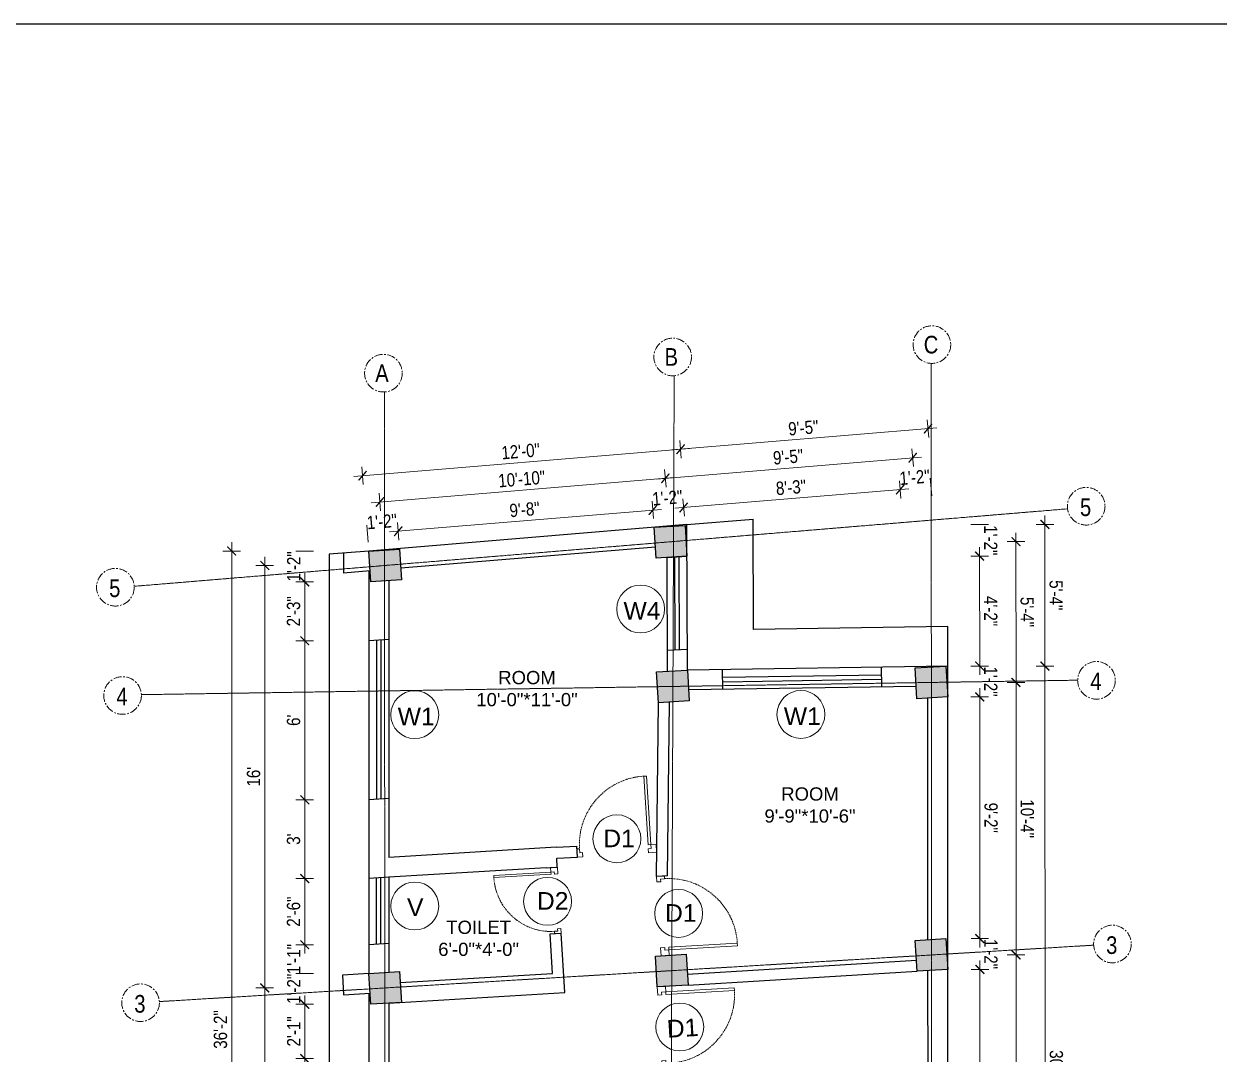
# Model space of a CAD drawing. Header units: inches. Extents: x -10117506 to -5032697, y -6529230 to -3254494.
# Drawn here: x -5049486 to -5048944, y -3256858 to -3256391 of the extents above; entities that cross this region are included whole.
import ezdxf

# ---------------------------------------------------------------- set-up
doc = ezdxf.new("R2010")
doc.units = ezdxf.units.IN
doc.header["$LTSCALE"] = 2
doc.header["$MEASUREMENT"] = 0
doc.header["$PDMODE"] = 34
doc.linetypes.add('CENTER', pattern=[2, 1.25, -0.25, 0.25, -0.25])
doc.linetypes.add('HIDDEN', pattern=[0.375, 0.25, -0.125])
doc.layers.get('0').update_dxf_attribs({"linetype": 'CONTINUOUS'})
doc.layers.get('DEFPOINTS').update_dxf_attribs({"color": 141, "linetype": 'CONTINUOUS'})
for name, color, linetype, lineweight in [('Annotate-Lite.w', 177, 'CONTINUOUS', 9), ('Annotations-Bold.w', 177, 'CONTINUOUS', 13), ('DIM 1-100', 4, 'CONTINUOUS', 13), ('Door-Window.w', 4, 'CONTINUOUS', 15), ('TEXT', 181, 'CONTINUOUS', 25)]:
    doc.layers.add(name, color=color, linetype=linetype, lineweight=lineweight)
doc.styles.add('ARAIL', font='ARIALN.TTF')
doc.styles.add('arial.', font='arial.ttf')
doc.styles.add('gaurav', font='arial.ttf')
doc.styles.get("Standard").update_dxf_attribs({"font": 'ARIALN.TTF'})
doc.dimstyles.new('1 by 96', dxfattribs={"dimtxt": 6, "dimasz": 4, "dimexe": 4, "dimexo": 4, "dimgap": 2, "dimtad": 1, "dimdec": 0, "dimzin": 0, "dimdsep": 46, "dimlunit": 4, "dimtxsty": 'Standard', "dimblk": 'ARCHTICK', "dimcen": 0, "dimdle": 4, "dimadec": 0, "dimazin": 0, "dimtfac": 1, "dimtdec": 0, "dimtix": 1, "dimtofl": 0, "dimtmove": 1, "dimatfit": 3, "dimldrblk": 'ARCHTICK', "dimfxl": 4, "dimfxlon": 1, "dimtolj": 1, "dimtzin": 0, "dimlwd": -1, "dimlwe": -1, "dimarcsym": 0})

# ---------------------------------------------------------------- blocks, each defined once
blk = doc.blocks.new('3-0')
at = {"ltscale": 3}
for p, q in [((11063.05, 10097.68), (11065.97, 10099.9)), ((11063.05, 10097.68), (11064.53, 10095.73)), ((11065.99, 10096.84), (11064.53, 10095.73)), ((11065.25, 10097.81), (11066.71, 10098.92)), ((11065.99, 10096.84), (11065.25, 10097.81)), ((11065.97, 10099.9), (11066.71, 10098.92)), ((11085.5, 10074.13), (11110.32, 10092.96)), ((11086.24, 10073.15), (11111.05, 10091.97)), ((11111.05, 10091.97), (11110.32, 10092.96)), ((11084.04, 10073.02), (11082.57, 10071.91)), ((11082.57, 10071.91), (11084.79, 10068.98)), ((11084.04, 10073.02), (11084.78, 10072.04)), ((11084.78, 10072.04), (11086.24, 10073.15)), ((11084.79, 10068.98), (11087.72, 10071.2)), ((11086.24, 10073.15), (11085.5, 10074.13)), ((11087.72, 10071.2), (11086.24, 10073.15))]:
    blk.add_line(p, q, dxfattribs=at)
at = {"layer": 'Door-Window.w', "color": 9, "linetype": 'HIDDEN', "lineweight": 18}
blk.add_arc((11085.5, 10074.13), 31.16, 37.1906, 127.1465, dxfattribs=at)
blk = doc.blocks.new('_ArchTick')
at = {"color": 0, "linetype": 'ByBlock', "const_width": 0.15}
blk.add_lwpolyline([(-0.5, -0.5), (0.5, 0.5)], dxfattribs=at)
blk = doc.blocks.new('*D1042')
at = {"layer": 'DEFPOINTS', "color": 0, "ltscale": 0.5, "transparency": 16777216}
for p in [(-5049195.4, -3256597.2), (-5049193, -3256625.98), (-5049322.41, -3256636.74)]:
    blk.add_point(p, dxfattribs=at)
at = {"layer": 'DIM 1-100', "color": 0, "ltscale": 0.5, "transparency": 16777216}
for p, q in [((-5049195.06, -3256601.19), (-5049195.73, -3256593.22)), ((-5049328.79, -3256608.29), (-5049191.41, -3256596.87)), ((-5049324.47, -3256611.95), (-5049325.14, -3256603.97))]:
    blk.add_line(p, q, dxfattribs=at)
at = {"layer": 'DIM 1-100', "color": 0, "ltscale": 0.5, "transparency": 16777216, "xscale": 4, "yscale": 4, "zscale": 4}
for p, rotation in [((-5049195.4, -3256597.2), 4.751526984655431), ((-5049324.81, -3256607.96), 184.7515269846554)]:
    blk.add_blockref('_ArchTick', p, dxfattribs=dict(at, rotation=rotation))
at = {"layer": 'DIM 1-100', "color": 0, "ltscale": 0.5, "transparency": 16777216, "insert": (-5049260.52, -3256597.54), "char_height": 6, "attachment_point": 5, "rotation": 4.7515}
blk.add_mtext('\\A1;10\'-10"', dxfattribs=at)
blk = doc.blocks.new('*D1043')
at = {"layer": 'DEFPOINTS', "color": 0, "ltscale": 0.5, "transparency": 16777216}
for p in [(-5049187.11, -3256610.45), (-5049200.41, -3256619.42), (-5049186.44, -3256618.58)]:
    blk.add_point(p, dxfattribs=at)
at = {"layer": 'DIM 1-100', "color": 0, "ltscale": 0.5, "transparency": 16777216}
for p, q in [((-5049200.74, -3256615.43), (-5049201.39, -3256607.63)), ((-5049186.78, -3256614.44), (-5049187.45, -3256606.47))]:
    blk.add_line(p, q, dxfattribs=at)
at = {"layer": 'DIM 1-100', "color": 0, "ltscale": 0.5, "transparency": 16777216, "insert": (-5049194.5, -3256606.04), "char_height": 6, "attachment_point": 5, "rotation": 4.7515}
blk.add_mtext('\\A1;1\'-2"', dxfattribs=at)
blk = doc.blocks.new('*D1044')
at = {"layer": 'DEFPOINTS', "color": 0, "ltscale": 0.5, "transparency": 16777216}
for p in [(-5049316.52, -3256621.21), (-5049200.41, -3256619.42), (-5049315.85, -3256629.33)]:
    blk.add_point(p, dxfattribs=at)
at = {"layer": 'DIM 1-100', "color": 0, "ltscale": 0.5, "transparency": 16777216}
for p, q in [((-5049197.08, -3256611.28), (-5049320.51, -3256621.54)), ((-5049200.74, -3256615.43), (-5049201.39, -3256607.63)), ((-5049316.19, -3256625.2), (-5049316.85, -3256617.22))]:
    blk.add_line(p, q, dxfattribs=at)
at = {"layer": 'DIM 1-100', "color": 0, "ltscale": 0.5, "transparency": 16777216, "xscale": 4, "yscale": 4, "zscale": 4}
for p, rotation in [((-5049201.06, -3256611.61), 4.751526986201986), ((-5049316.52, -3256621.21), 184.751526986202)]:
    blk.add_blockref('_ArchTick', p, dxfattribs=dict(at, rotation=rotation))
at = {"layer": 'DIM 1-100', "color": 0, "ltscale": 0.5, "transparency": 16777216, "insert": (-5049259.21, -3256611.37), "char_height": 6, "attachment_point": 5, "rotation": 4.7515}
blk.add_mtext('\\A1;9\'-8"', dxfattribs=at)
blk = doc.blocks.new('*D1045')
at = {"layer": 'DEFPOINTS', "color": 0, "ltscale": 0.5, "transparency": 16777216}
for p in [(-5049330.47, -3256622.37), (-5049329.82, -3256630.18), (-5049315.85, -3256629.33)]:
    blk.add_point(p, dxfattribs=at)
at = {"layer": 'DIM 1-100', "color": 0, "ltscale": 0.5, "transparency": 16777216}
for p, q in [((-5049330.15, -3256626.19), (-5049330.8, -3256618.38)), ((-5049316.19, -3256625.2), (-5049316.85, -3256617.22))]:
    blk.add_line(p, q, dxfattribs=at)
at = {"layer": 'DIM 1-100', "color": 0, "ltscale": 0.5, "transparency": 16777216, "insert": (-5049323.91, -3256616.8), "char_height": 6, "attachment_point": 5, "rotation": 4.7515}
blk.add_mtext('\\A1;1\'-2"', dxfattribs=at)
blk = doc.blocks.new('*D1054')
at = {"layer": 'DEFPOINTS', "color": 0, "ltscale": 0.5, "transparency": 16777216}
for p in [(-5049332.66, -3256596.01), (-5049185.65, -3256618.19), (-5049329.82, -3256630.18)]:
    blk.add_point(p, dxfattribs=at)
at = {"layer": 'DIM 1-100', "color": 0, "ltscale": 0.5, "transparency": 16777216}
for p, q in [((-5049184.5, -3256583.69), (-5049336.65, -3256596.34)), ((-5049188.16, -3256588.01), (-5049188.82, -3256580.04)), ((-5049332.33, -3256599.99), (-5049332.99, -3256592.02))]:
    blk.add_line(p, q, dxfattribs=at)
at = {"layer": 'DIM 1-100', "color": 0, "ltscale": 0.5, "transparency": 16777216, "xscale": 4, "yscale": 4, "zscale": 4}
for p, rotation in [((-5049188.49, -3256584.02), 4.75152698489647), ((-5049332.66, -3256596.01), 184.7515269848965)]:
    blk.add_blockref('_ArchTick', p, dxfattribs=dict(at, rotation=rotation))
at = {"layer": 'DIM 1-100', "color": 0, "ltscale": 0.5, "transparency": 16777216, "insert": (-5049261, -3256584.97), "char_height": 6, "attachment_point": 5, "rotation": 4.7515}
blk.add_mtext('\\A1;12\'-0"', dxfattribs=at)
blk = doc.blocks.new('*D1060')
at = {"layer": 'DEFPOINTS', "color": 0, "ltscale": 0.5, "transparency": 16777216}
for p in [(-5049067.4, -3256682.37), (-5049023.3, -3256682.35), (-5049067.24, -3257048.37)]:
    blk.add_point(p, dxfattribs=at)
at = {"layer": 'DIM 1-100', "color": 0, "ltscale": 0.5, "transparency": 16777216}
for p, q in [((-5049023.14, -3257052.35), (-5049023.3, -3256678.35)), ((-5049027.3, -3256682.35), (-5049019.3, -3256682.34)), ((-5049027.14, -3257048.35), (-5049019.14, -3257048.34))]:
    blk.add_line(p, q, dxfattribs=at)
at = {"layer": 'DIM 1-100', "color": 0, "ltscale": 0.5, "transparency": 16777216, "xscale": 4, "yscale": 4, "zscale": 4}
for p, rotation in [((-5049023.3, -3256682.35), 90.02489108051843), ((-5049023.14, -3257048.35), 270.0248910805184)]:
    blk.add_blockref('_ArchTick', p, dxfattribs=dict(at, rotation=rotation))
at = {"layer": 'DIM 1-100', "color": 0, "ltscale": 0.5, "transparency": 16777216, "insert": (-5049018.16, -3256865.34), "char_height": 6, "attachment_point": 5, "rotation": 270.0249}
blk.add_mtext('\\A1;30\'-6"', dxfattribs=at)
blk = doc.blocks.new('*D1064')
at = {"layer": 'DEFPOINTS', "color": 0, "ltscale": 0.5, "transparency": 16777216}
for p in [(-5049067.34, -3256819.96), (-5049052.82, -3256819.95), (-5049068.12, -3256941.22)]:
    blk.add_point(p, dxfattribs=at)
at = {"layer": 'DIM 1-100', "color": 0, "ltscale": 0.5, "transparency": 16777216}
for p, q in [((-5049052.77, -3256945.22), (-5049052.82, -3256815.95)), ((-5049056.82, -3256819.95), (-5049048.82, -3256819.95)), ((-5049056.77, -3256941.22), (-5049048.77, -3256941.22))]:
    blk.add_line(p, q, dxfattribs=at)
at = {"layer": 'DIM 1-100', "color": 0, "ltscale": 0.5, "transparency": 16777216, "xscale": 4, "yscale": 4, "zscale": 4}
for p, rotation in [((-5049052.82, -3256819.95), 90.02489108108311), ((-5049052.77, -3256941.22), 270.0248910810831)]:
    blk.add_blockref('_ArchTick', p, dxfattribs=dict(at, rotation=rotation))
at = {"layer": 'DIM 1-100', "color": 0, "ltscale": 0.5, "transparency": 16777216, "insert": (-5049047.73, -3256880.58), "char_height": 6, "attachment_point": 5, "rotation": 270.0249}
blk.add_mtext('\\A1;10\'-1"', dxfattribs=at)
blk = doc.blocks.new('*D1065')
at = {"layer": 'DEFPOINTS', "color": 0, "ltscale": 0.5, "transparency": 16777216}
for p in [(-5049068.18, -3256805.98), (-5049052.83, -3256805.97), (-5049067.34, -3256819.96)]:
    blk.add_point(p, dxfattribs=at)
at = {"layer": 'DIM 1-100', "color": 0, "ltscale": 0.5, "transparency": 16777216}
for p, q in [((-5049056.83, -3256805.98), (-5049048.83, -3256805.97)), ((-5049056.82, -3256819.95), (-5049048.82, -3256819.95))]:
    blk.add_line(p, q, dxfattribs=at)
at = {"layer": 'DIM 1-100', "color": 0, "ltscale": 0.5, "transparency": 16777216, "insert": (-5049047.81, -3256812.96), "char_height": 6, "attachment_point": 5, "rotation": 270.0249}
blk.add_mtext('\\A1;1\'-2"', dxfattribs=at)
blk = doc.blocks.new('*D1066')
at = {"layer": 'DEFPOINTS', "color": 0, "ltscale": 0.5, "transparency": 16777216}
for p in [(-5049067.39, -3256696.35), (-5049052.88, -3256696.35), (-5049068.18, -3256805.98)]:
    blk.add_point(p, dxfattribs=at)
at = {"layer": 'DIM 1-100', "color": 0, "ltscale": 0.5, "transparency": 16777216}
for p, q in [((-5049052.83, -3256809.97), (-5049052.88, -3256692.35)), ((-5049056.88, -3256696.35), (-5049048.88, -3256696.34)), ((-5049056.83, -3256805.98), (-5049048.83, -3256805.97))]:
    blk.add_line(p, q, dxfattribs=at)
at = {"layer": 'DIM 1-100', "color": 0, "ltscale": 0.5, "transparency": 16777216, "xscale": 4, "yscale": 4, "zscale": 4}
for p, rotation in [((-5049052.88, -3256696.35), 90.02489108108311), ((-5049052.83, -3256805.97), 270.0248910810831)]:
    blk.add_blockref('_ArchTick', p, dxfattribs=dict(at, rotation=rotation))
at = {"layer": 'DIM 1-100', "color": 0, "ltscale": 0.5, "transparency": 16777216, "insert": (-5049047.79, -3256751.16), "char_height": 6, "attachment_point": 5, "rotation": 270.0249}
blk.add_mtext('\\A1;9\'-2"', dxfattribs=at)
blk = doc.blocks.new('*D1067')
at = {"layer": 'DEFPOINTS', "color": 0, "ltscale": 0.5, "transparency": 16777216}
for p in [(-5049067.4, -3256682.37), (-5049052.88, -3256682.36), (-5049067.39, -3256696.35)]:
    blk.add_point(p, dxfattribs=at)
at = {"layer": 'DIM 1-100', "color": 0, "ltscale": 0.5, "transparency": 16777216}
for p, q in [((-5049056.88, -3256682.36), (-5049048.88, -3256682.36)), ((-5049056.88, -3256696.35), (-5049048.88, -3256696.34))]:
    blk.add_line(p, q, dxfattribs=at)
at = {"layer": 'DIM 1-100', "color": 0, "ltscale": 0.5, "transparency": 16777216, "insert": (-5049047.87, -3256689.35), "char_height": 6, "attachment_point": 5, "rotation": 270.0249}
blk.add_mtext('\\A1;1\'-2"', dxfattribs=at)
blk = doc.blocks.new('*D1068')
at = {"layer": 'DEFPOINTS', "color": 0, "ltscale": 0.5, "transparency": 16777216}
for p in [(-5049185.59, -3256632.55), (-5049052.9, -3256632.49), (-5049067.4, -3256682.37)]:
    blk.add_point(p, dxfattribs=at)
at = {"layer": 'DIM 1-100', "color": 0, "ltscale": 0.5, "transparency": 16777216}
for p, q in [((-5049056.9, -3256632.49), (-5049048.9, -3256632.49)), ((-5049052.88, -3256686.36), (-5049052.91, -3256628.49)), ((-5049056.88, -3256682.36), (-5049048.88, -3256682.36))]:
    blk.add_line(p, q, dxfattribs=at)
at = {"layer": 'DIM 1-100', "color": 0, "ltscale": 0.5, "transparency": 16777216, "xscale": 4, "yscale": 4, "zscale": 4}
for p, rotation in [((-5049052.9, -3256632.49), 90.02489108108311), ((-5049052.88, -3256682.36), 270.0248910810831)]:
    blk.add_blockref('_ArchTick', p, dxfattribs=dict(at, rotation=rotation))
at = {"layer": 'DIM 1-100', "color": 0, "ltscale": 0.5, "transparency": 16777216, "insert": (-5049047.88, -3256657.42), "char_height": 6, "attachment_point": 5, "rotation": 270.0249}
blk.add_mtext('\\A1;4\'-2"', dxfattribs=at)
blk = doc.blocks.new('*D1069')
at = {"layer": 'DEFPOINTS', "color": 0, "ltscale": 0.5, "transparency": 16777216}
for p in [(-5049185.65, -3256618.19), (-5049052.91, -3256618.13), (-5049185.59, -3256632.55)]:
    blk.add_point(p, dxfattribs=at)
at = {"layer": 'DIM 1-100', "color": 0, "ltscale": 0.5, "transparency": 16777216}
for p, q in [((-5049056.91, -3256618.14), (-5049048.91, -3256618.13)), ((-5049056.9, -3256632.49), (-5049048.9, -3256632.49))]:
    blk.add_line(p, q, dxfattribs=at)
at = {"layer": 'DIM 1-100', "color": 0, "ltscale": 0.5, "transparency": 16777216, "insert": (-5049047.9, -3256625.31), "char_height": 6, "attachment_point": 5, "rotation": 270.0249}
blk.add_mtext('\\A1;1\'-2"', dxfattribs=at)
blk = doc.blocks.new('*D1070')
at = {"layer": 'DEFPOINTS', "color": 0, "ltscale": 0.5, "transparency": 16777216}
for p in [(-5049185.65, -3256618.19), (-5049023.33, -3256618.12), (-5049067.4, -3256682.37)]:
    blk.add_point(p, dxfattribs=at)
at = {"layer": 'DIM 1-100', "color": 0, "ltscale": 0.5, "transparency": 16777216}
for p, q in [((-5049023.3, -3256686.35), (-5049023.33, -3256614.12)), ((-5049027.33, -3256618.12), (-5049019.33, -3256618.12)), ((-5049027.3, -3256682.35), (-5049019.3, -3256682.34))]:
    blk.add_line(p, q, dxfattribs=at)
at = {"layer": 'DIM 1-100', "color": 0, "ltscale": 0.5, "transparency": 16777216, "xscale": 4, "yscale": 4, "zscale": 4}
for p, rotation in [((-5049023.33, -3256618.12), 90.02489108108311), ((-5049023.3, -3256682.35), 270.0248910810831)]:
    blk.add_blockref('_ArchTick', p, dxfattribs=dict(at, rotation=rotation))
at = {"layer": 'DIM 1-100', "color": 0, "ltscale": 0.5, "transparency": 16777216, "insert": (-5049018.26, -3256650.23), "char_height": 6, "attachment_point": 5, "rotation": 270.0249}
blk.add_mtext('\\A1;5\'-4"', dxfattribs=at)
blk = doc.blocks.new('*D1072')
at = {"layer": 'DEFPOINTS', "color": 0, "ltscale": 0.5, "transparency": 16777216}
for p in [(-5049088.94, -3256602.29), (-5049186.44, -3256618.58), (-5049082.21, -3256683.22)]:
    blk.add_point(p, dxfattribs=at)
at = {"layer": 'DIM 1-100', "color": 0, "ltscale": 0.5, "transparency": 16777216}
for p, q in [((-5049088.61, -3256606.28), (-5049089.27, -3256598.31)), ((-5049191.1, -3256610.79), (-5049084.95, -3256601.96)), ((-5049186.78, -3256614.44), (-5049187.45, -3256606.47))]:
    blk.add_line(p, q, dxfattribs=at)
at = {"layer": 'DIM 1-100', "color": 0, "ltscale": 0.5, "transparency": 16777216, "xscale": 4, "yscale": 4, "zscale": 4}
for p, rotation in [((-5049088.94, -3256602.29), 4.751526986202008), ((-5049187.11, -3256610.45), 184.751526986202)]:
    blk.add_blockref('_ArchTick', p, dxfattribs=dict(at, rotation=rotation))
at = {"layer": 'DIM 1-100', "color": 0, "ltscale": 0.5, "transparency": 16777216, "insert": (-5049138.45, -3256601.33), "char_height": 6, "attachment_point": 5, "rotation": 4.7515}
blk.add_mtext('\\A1;8\'-3"', dxfattribs=at)
blk = doc.blocks.new('*D1073')
at = {"layer": 'DEFPOINTS', "color": 0, "ltscale": 0.5, "transparency": 16777216}
for p in [(-5049074.99, -3256601.13), (-5049082.21, -3256683.22), (-5049068.24, -3256682.38)]:
    blk.add_point(p, dxfattribs=at)
at = {"layer": 'DIM 1-100', "color": 0, "ltscale": 0.5, "transparency": 16777216}
for p, q in [((-5049088.61, -3256606.28), (-5049089.27, -3256598.31)), ((-5049074.66, -3256605.12), (-5049075.32, -3256597.15))]:
    blk.add_line(p, q, dxfattribs=at)
at = {"layer": 'DIM 1-100', "color": 0, "ltscale": 0.5, "transparency": 16777216, "insert": (-5049082.38, -3256596.72), "char_height": 6, "attachment_point": 5, "rotation": 4.7515}
blk.add_mtext('\\A1;1\'-2"', dxfattribs=at)
blk = doc.blocks.new('*D1074')
at = {"layer": 'DEFPOINTS', "color": 0, "ltscale": 0.5, "transparency": 16777216}
for p in [(-5049083.27, -3256587.88), (-5049193, -3256625.98), (-5049074.8, -3256689.79)]:
    blk.add_point(p, dxfattribs=at)
at = {"layer": 'DIM 1-100', "color": 0, "ltscale": 0.5, "transparency": 16777216}
for p, q in [((-5049082.94, -3256591.87), (-5049083.6, -3256583.9)), ((-5049199.38, -3256597.54), (-5049079.29, -3256587.55)), ((-5049195.06, -3256601.19), (-5049195.73, -3256593.22))]:
    blk.add_line(p, q, dxfattribs=at)
at = {"layer": 'DIM 1-100', "color": 0, "ltscale": 0.5, "transparency": 16777216, "xscale": 4, "yscale": 4, "zscale": 4}
for p, rotation in [((-5049083.27, -3256587.88), 4.751526986202008), ((-5049195.4, -3256597.2), 184.751526986202)]:
    blk.add_blockref('_ArchTick', p, dxfattribs=dict(at, rotation=rotation))
at = {"layer": 'DIM 1-100', "color": 0, "ltscale": 0.5, "transparency": 16777216, "insert": (-5049139.75, -3256587.5), "char_height": 6, "attachment_point": 5, "rotation": 4.7515}
blk.add_mtext('\\A1;9\'-5"', dxfattribs=at)
blk = doc.blocks.new('*D1075')
at = {"layer": 'DEFPOINTS', "color": 0, "ltscale": 0.5, "transparency": 16777216}
for p in [(-5049076.35, -3256574.7), (-5049185.65, -3256618.19), (-5049067.4, -3256682.37)]:
    blk.add_point(p, dxfattribs=at)
at = {"layer": 'DIM 1-100', "color": 0, "ltscale": 0.5, "transparency": 16777216}
for p, q in [((-5049076.01, -3256578.69), (-5049076.68, -3256570.71)), ((-5049192.48, -3256584.35), (-5049072.36, -3256574.37)), ((-5049188.16, -3256588.01), (-5049188.82, -3256580.04))]:
    blk.add_line(p, q, dxfattribs=at)
at = {"layer": 'DIM 1-100', "color": 0, "ltscale": 0.5, "transparency": 16777216, "xscale": 4, "yscale": 4, "zscale": 4}
for p, rotation in [((-5049076.35, -3256574.7), 4.751526986202021), ((-5049188.49, -3256584.02), 184.751526986202)]:
    blk.add_blockref('_ArchTick', p, dxfattribs=dict(at, rotation=rotation))
at = {"layer": 'DIM 1-100', "color": 0, "ltscale": 0.5, "transparency": 16777216, "insert": (-5049132.84, -3256574.32), "char_height": 6, "attachment_point": 5, "rotation": 4.7515}
blk.add_mtext('\\A1;9\'-5"', dxfattribs=at)
blk = doc.blocks.new('*D1076')
at = {"layer": 'DEFPOINTS', "color": 0, "ltscale": 0.5, "transparency": 16777216}
for p in [(-5049074.75, -3256813.39), (-5049036.37, -3256813.37), (-5049074.69, -3256948.63)]:
    blk.add_point(p, dxfattribs=at)
at = {"layer": 'DIM 1-100', "color": 0, "ltscale": 0.5, "transparency": 16777216}
for p, q in [((-5049036.31, -3256952.62), (-5049036.38, -3256809.37)), ((-5049040.37, -3256813.38), (-5049032.37, -3256813.37)), ((-5049040.31, -3256948.62), (-5049032.31, -3256948.61))]:
    blk.add_line(p, q, dxfattribs=at)
at = {"layer": 'DIM 1-100', "color": 0, "ltscale": 0.5, "transparency": 16777216, "xscale": 4, "yscale": 4, "zscale": 4}
for p, rotation in [((-5049036.37, -3256813.37), 90.02489108108311), ((-5049036.31, -3256948.62), 270.0248910810831)]:
    blk.add_blockref('_ArchTick', p, dxfattribs=dict(at, rotation=rotation))
at = {"layer": 'DIM 1-100', "color": 0, "ltscale": 0.5, "transparency": 16777216, "insert": (-5049031.28, -3256880.99), "char_height": 6, "attachment_point": 5, "rotation": 270.0249}
blk.add_mtext('\\A1;11\'-3"', dxfattribs=at)
blk = doc.blocks.new('*D1077')
at = {"layer": 'DEFPOINTS', "color": 0, "ltscale": 0.5, "transparency": 16777216}
for p in [(-5049074.8, -3256689.79), (-5049036.43, -3256689.77), (-5049074.75, -3256813.39)]:
    blk.add_point(p, dxfattribs=at)
at = {"layer": 'DIM 1-100', "color": 0, "ltscale": 0.5, "transparency": 16777216}
for p, q in [((-5049036.37, -3256817.37), (-5049036.43, -3256685.77)), ((-5049040.43, -3256689.77), (-5049032.43, -3256689.77)), ((-5049040.37, -3256813.38), (-5049032.37, -3256813.37))]:
    blk.add_line(p, q, dxfattribs=at)
at = {"layer": 'DIM 1-100', "color": 0, "ltscale": 0.5, "transparency": 16777216, "xscale": 4, "yscale": 4, "zscale": 4}
for p, rotation in [((-5049036.43, -3256689.77), 90.02489108108311), ((-5049036.37, -3256813.37), 270.0248910810831)]:
    blk.add_blockref('_ArchTick', p, dxfattribs=dict(at, rotation=rotation))
at = {"layer": 'DIM 1-100', "color": 0, "ltscale": 0.5, "transparency": 16777216, "insert": (-5049031.34, -3256751.57), "char_height": 6, "attachment_point": 5, "rotation": 270.0249}
blk.add_mtext('\\A1;10\'-4"', dxfattribs=at)
blk = doc.blocks.new('*D1078')
at = {"layer": 'DEFPOINTS', "color": 0, "ltscale": 0.5, "transparency": 16777216}
for p in [(-5049193, -3256625.98), (-5049036.45, -3256625.92), (-5049074.8, -3256689.79)]:
    blk.add_point(p, dxfattribs=at)
at = {"layer": 'DIM 1-100', "color": 0, "ltscale": 0.5, "transparency": 16777216}
for p, q in [((-5049036.43, -3256693.77), (-5049036.46, -3256621.92)), ((-5049040.45, -3256625.92), (-5049032.45, -3256625.91)), ((-5049040.43, -3256689.77), (-5049032.43, -3256689.77))]:
    blk.add_line(p, q, dxfattribs=at)
at = {"layer": 'DIM 1-100', "color": 0, "ltscale": 0.5, "transparency": 16777216, "xscale": 4, "yscale": 4, "zscale": 4}
for p, rotation in [((-5049036.45, -3256625.92), 90.02489108108311), ((-5049036.43, -3256689.77), 270.0248910810831)]:
    blk.add_blockref('_ArchTick', p, dxfattribs=dict(at, rotation=rotation))
at = {"layer": 'DIM 1-100', "color": 0, "ltscale": 0.5, "transparency": 16777216, "insert": (-5049031.39, -3256657.84), "char_height": 6, "attachment_point": 5, "rotation": 270.0249}
blk.add_mtext('\\A1;5\'-4"', dxfattribs=at)
blk = doc.blocks.new('*D1081')
at = {"layer": 'DEFPOINTS', "color": 0, "ltscale": 0.5, "transparency": 16777216}
for p in [(-5049329.82, -3256670.88), (-5049358.88, -3256743.01), (-5049329.82, -3256743.01)]:
    blk.add_point(p, dxfattribs=at)
at = {"layer": 'DIM 1-100', "color": 0, "ltscale": 0.5, "transparency": 16777216}
for p, q in [((-5049354.88, -3256670.88), (-5049362.88, -3256670.88)), ((-5049358.88, -3256666.88), (-5049358.88, -3256747.01)), ((-5049354.88, -3256743.01), (-5049362.88, -3256743.01))]:
    blk.add_line(p, q, dxfattribs=at)
at = {"layer": 'DIM 1-100', "color": 0, "ltscale": 0.5, "transparency": 16777216, "xscale": 4, "yscale": 4, "zscale": 4}
for p, rotation in [((-5049358.88, -3256670.88), 90), ((-5049358.88, -3256743.01), 270)]:
    blk.add_blockref('_ArchTick', p, dxfattribs=dict(at, rotation=rotation))
at = {"layer": 'DIM 1-100', "color": 0, "ltscale": 0.5, "transparency": 16777216, "insert": (-5049363.94, -3256706.95), "char_height": 6, "attachment_point": 5, "rotation": 90}
blk.add_mtext("\\A1;6'", dxfattribs=at)
blk = doc.blocks.new('*D1082')
at = {"layer": 'DEFPOINTS', "color": 0, "ltscale": 0.5, "transparency": 16777216}
for p in [(-5049329.82, -3256743.01), (-5049358.88, -3256778.71), (-5049329.82, -3256778.71)]:
    blk.add_point(p, dxfattribs=at)
at = {"layer": 'DIM 1-100', "color": 0, "ltscale": 0.5, "transparency": 16777216}
for p, q in [((-5049358.88, -3256739.01), (-5049358.88, -3256782.71)), ((-5049354.88, -3256743.01), (-5049362.88, -3256743.01)), ((-5049354.88, -3256778.71), (-5049362.88, -3256778.71))]:
    blk.add_line(p, q, dxfattribs=at)
at = {"layer": 'DIM 1-100', "color": 0, "ltscale": 0.5, "transparency": 16777216, "xscale": 4, "yscale": 4, "zscale": 4}
for p, rotation in [((-5049358.88, -3256743.01), 90), ((-5049358.88, -3256778.71), 270)]:
    blk.add_blockref('_ArchTick', p, dxfattribs=dict(at, rotation=rotation))
at = {"layer": 'DIM 1-100', "color": 0, "ltscale": 0.5, "transparency": 16777216, "insert": (-5049363.94, -3256760.86), "char_height": 6, "attachment_point": 5, "rotation": 90}
blk.add_mtext("\\A1;3'", dxfattribs=at)
blk = doc.blocks.new('*D1083')
at = {"layer": 'DEFPOINTS', "color": 0, "ltscale": 0.5, "transparency": 16777216}
for p in [(-5049329.82, -3256778.71), (-5049358.88, -3256808.76), (-5049329.82, -3256808.76)]:
    blk.add_point(p, dxfattribs=at)
at = {"layer": 'DIM 1-100', "color": 0, "ltscale": 0.5, "transparency": 16777216}
for p, q in [((-5049354.88, -3256778.71), (-5049362.88, -3256778.71)), ((-5049358.88, -3256774.71), (-5049358.88, -3256812.76)), ((-5049354.88, -3256808.76), (-5049362.88, -3256808.76))]:
    blk.add_line(p, q, dxfattribs=at)
at = {"layer": 'DIM 1-100', "color": 0, "ltscale": 0.5, "transparency": 16777216, "xscale": 4, "yscale": 4, "zscale": 4}
for p, rotation in [((-5049358.88, -3256778.71), 90), ((-5049358.88, -3256808.76), 270)]:
    blk.add_blockref('_ArchTick', p, dxfattribs=dict(at, rotation=rotation))
at = {"layer": 'DIM 1-100', "color": 0, "ltscale": 0.5, "transparency": 16777216, "insert": (-5049363.94, -3256793.74), "char_height": 6, "attachment_point": 5, "rotation": 90}
blk.add_mtext('\\A1;2\'-6"', dxfattribs=at)
blk = doc.blocks.new('*D1084')
at = {"layer": 'DEFPOINTS', "color": 0, "ltscale": 0.5, "transparency": 16777216}
for p in [(-5049329.82, -3256808.76), (-5049358.88, -3256821.79), (-5049329.82, -3256821.79)]:
    blk.add_point(p, dxfattribs=at)
at = {"layer": 'DIM 1-100', "color": 0, "ltscale": 0.5, "transparency": 16777216}
for p, q in [((-5049354.88, -3256808.76), (-5049362.88, -3256808.76)), ((-5049354.88, -3256821.79), (-5049362.88, -3256821.79))]:
    blk.add_line(p, q, dxfattribs=at)
at = {"layer": 'DIM 1-100', "color": 0, "ltscale": 0.5, "transparency": 16777216, "insert": (-5049363.89, -3256815.28), "char_height": 6, "attachment_point": 5, "rotation": 90}
blk.add_mtext('\\A1;1\'-1"', dxfattribs=at)
blk = doc.blocks.new('*D1085')
at = {"layer": 'DEFPOINTS', "color": 0, "ltscale": 0.5, "transparency": 16777216}
for p in [(-5049329.82, -3256821.79), (-5049358.88, -3256835.76), (-5049328.98, -3256835.76)]:
    blk.add_point(p, dxfattribs=at)
at = {"layer": 'DIM 1-100', "color": 0, "ltscale": 0.5, "transparency": 16777216}
for p, q in [((-5049354.88, -3256821.79), (-5049362.88, -3256821.79)), ((-5049354.88, -3256835.76), (-5049362.88, -3256835.76))]:
    blk.add_line(p, q, dxfattribs=at)
at = {"layer": 'DIM 1-100', "color": 0, "ltscale": 0.5, "transparency": 16777216, "insert": (-5049363.89, -3256828.77), "char_height": 6, "attachment_point": 5, "rotation": 90}
blk.add_mtext('\\A1;1\'-2"', dxfattribs=at)
blk = doc.blocks.new('*D1086')
at = {"layer": 'DEFPOINTS', "color": 0, "ltscale": 0.5, "transparency": 16777216}
for p in [(-5049328.98, -3256835.76), (-5049358.88, -3256860.36), (-5049329.82, -3256860.36)]:
    blk.add_point(p, dxfattribs=at)
at = {"layer": 'DIM 1-100', "color": 0, "ltscale": 0.5, "transparency": 16777216}
for p, q in [((-5049358.88, -3256831.76), (-5049358.88, -3256864.36)), ((-5049354.88, -3256835.76), (-5049362.88, -3256835.76)), ((-5049354.88, -3256860.36), (-5049362.88, -3256860.36))]:
    blk.add_line(p, q, dxfattribs=at)
at = {"layer": 'DIM 1-100', "color": 0, "ltscale": 0.5, "transparency": 16777216, "xscale": 4, "yscale": 4, "zscale": 4}
for p, rotation in [((-5049358.88, -3256835.76), 90), ((-5049358.88, -3256860.36), 270)]:
    blk.add_blockref('_ArchTick', p, dxfattribs=dict(at, rotation=rotation))
at = {"layer": 'DIM 1-100', "color": 0, "ltscale": 0.5, "transparency": 16777216, "insert": (-5049363.89, -3256848.06), "char_height": 6, "attachment_point": 5, "rotation": 90}
blk.add_mtext('\\A1;2\'-1"', dxfattribs=at)
blk = doc.blocks.new('*D1087')
at = {"layer": 'DEFPOINTS', "color": 0, "ltscale": 0.5, "transparency": 16777216}
for p in [(-5049329.82, -3256860.36), (-5049358.88, -3256932.49), (-5049329.82, -3256932.49)]:
    blk.add_point(p, dxfattribs=at)
at = {"layer": 'DIM 1-100', "color": 0, "ltscale": 0.5, "transparency": 16777216}
for p, q in [((-5049354.88, -3256860.36), (-5049362.88, -3256860.36)), ((-5049358.88, -3256856.36), (-5049358.88, -3256936.49)), ((-5049354.88, -3256932.49), (-5049362.88, -3256932.49))]:
    blk.add_line(p, q, dxfattribs=at)
at = {"layer": 'DIM 1-100', "color": 0, "ltscale": 0.5, "transparency": 16777216, "xscale": 4, "yscale": 4, "zscale": 4}
for p, rotation in [((-5049358.88, -3256860.36), 90), ((-5049358.88, -3256932.49), 270)]:
    blk.add_blockref('_ArchTick', p, dxfattribs=dict(at, rotation=rotation))
at = {"layer": 'DIM 1-100', "color": 0, "ltscale": 0.5, "transparency": 16777216, "insert": (-5049363.94, -3256896.42), "char_height": 6, "attachment_point": 5, "rotation": 90}
blk.add_mtext("\\A1;6'", dxfattribs=at)
blk = doc.blocks.new('*D1092')
at = {"layer": 'DEFPOINTS', "color": 0, "ltscale": 0.5, "transparency": 16777216}
for p in [(-5049358.88, -3256644.15), (-5049328.98, -3256644.15), (-5049329.82, -3256670.88)]:
    blk.add_point(p, dxfattribs=at)
at = {"layer": 'DIM 1-100', "color": 0, "ltscale": 0.5, "transparency": 16777216}
for p, q in [((-5049358.88, -3256674.88), (-5049358.88, -3256640.15)), ((-5049354.88, -3256644.15), (-5049362.88, -3256644.15)), ((-5049354.88, -3256670.88), (-5049362.88, -3256670.88))]:
    blk.add_line(p, q, dxfattribs=at)
at = {"layer": 'DIM 1-100', "color": 0, "ltscale": 0.5, "transparency": 16777216, "xscale": 4, "yscale": 4, "zscale": 4}
for p, rotation in [((-5049358.88, -3256644.15), 90), ((-5049358.88, -3256670.88), 270)]:
    blk.add_blockref('_ArchTick', p, dxfattribs=dict(at, rotation=rotation))
at = {"layer": 'DIM 1-100', "color": 0, "ltscale": 0.5, "transparency": 16777216, "insert": (-5049363.94, -3256657.52), "char_height": 6, "attachment_point": 5, "rotation": 90}
blk.add_mtext('\\A1;2\'-3"', dxfattribs=at)
blk = doc.blocks.new('*D1093')
at = {"layer": 'DEFPOINTS', "color": 0, "ltscale": 0.5, "transparency": 16777216}
for p in [(-5049358.88, -3256630.18), (-5049329.82, -3256630.18), (-5049328.98, -3256644.15)]:
    blk.add_point(p, dxfattribs=at)
at = {"layer": 'DIM 1-100', "color": 0, "ltscale": 0.5, "transparency": 16777216}
for p, q in [((-5049354.88, -3256630.18), (-5049362.88, -3256630.18)), ((-5049354.88, -3256644.15), (-5049362.88, -3256644.15))]:
    blk.add_line(p, q, dxfattribs=at)
at = {"layer": 'DIM 1-100', "color": 0, "ltscale": 0.5, "transparency": 16777216, "insert": (-5049363.89, -3256637.16), "char_height": 6, "attachment_point": 5, "rotation": 90}
blk.add_mtext('\\A1;1\'-2"', dxfattribs=at)
blk = doc.blocks.new('*D1094')
at = {"layer": 'DEFPOINTS', "color": 0, "ltscale": 0.5, "transparency": 16777216}
for p in [(-5049322.41, -3256636.74), (-5049376.99, -3256828.35), (-5049322.41, -3256828.35)]:
    blk.add_point(p, dxfattribs=at)
at = {"layer": 'DIM 1-100', "color": 0, "ltscale": 0.5, "transparency": 16777216}
for p, q in [((-5049376.99, -3256632.74), (-5049376.99, -3256832.35)), ((-5049372.99, -3256636.74), (-5049380.99, -3256636.74)), ((-5049372.99, -3256828.35), (-5049380.99, -3256828.35))]:
    blk.add_line(p, q, dxfattribs=at)
at = {"layer": 'DIM 1-100', "color": 0, "ltscale": 0.5, "transparency": 16777216, "xscale": 4, "yscale": 4, "zscale": 4}
for p, rotation in [((-5049376.99, -3256636.74), 90), ((-5049376.99, -3256828.35), 270)]:
    blk.add_blockref('_ArchTick', p, dxfattribs=dict(at, rotation=rotation))
at = {"layer": 'DIM 1-100', "color": 0, "ltscale": 0.5, "transparency": 16777216, "insert": (-5049382.06, -3256732.55), "char_height": 6, "attachment_point": 5, "rotation": 90}
blk.add_mtext("\\A1;16'", dxfattribs=at)
blk = doc.blocks.new('*D1095')
at = {"layer": 'DEFPOINTS', "color": 0, "ltscale": 0.5, "transparency": 16777216}
for p in [(-5049322.41, -3256828.35), (-5049376.99, -3256963.6), (-5049322.48, -3256963.6)]:
    blk.add_point(p, dxfattribs=at)
at = {"layer": 'DIM 1-100', "color": 0, "ltscale": 0.5, "transparency": 16777216}
for p, q in [((-5049376.99, -3256824.35), (-5049376.99, -3256967.6)), ((-5049372.99, -3256828.35), (-5049380.99, -3256828.35)), ((-5049372.99, -3256963.6), (-5049380.99, -3256963.6))]:
    blk.add_line(p, q, dxfattribs=at)
at = {"layer": 'DIM 1-100', "color": 0, "ltscale": 0.5, "transparency": 16777216, "xscale": 4, "yscale": 4, "zscale": 4}
for p, rotation in [((-5049376.99, -3256828.35), 90), ((-5049376.99, -3256963.6), 270)]:
    blk.add_blockref('_ArchTick', p, dxfattribs=dict(at, rotation=rotation))
at = {"layer": 'DIM 1-100', "color": 0, "ltscale": 0.5, "transparency": 16777216, "insert": (-5049382.06, -3256895.98), "char_height": 6, "attachment_point": 5, "rotation": 90}
blk.add_mtext('\\A1;11\'-3"', dxfattribs=at)
blk = doc.blocks.new('*D1097')
at = {"layer": 'DEFPOINTS', "color": 0, "ltscale": 0.5, "transparency": 16777216}
for p in [(-5049329.82, -3256630.18), (-5049392, -3257064.23), (-5049329.82, -3257064.23)]:
    blk.add_point(p, dxfattribs=at)
at = {"layer": 'DIM 1-100', "color": 0, "ltscale": 0.5, "transparency": 16777216}
for p, q in [((-5049392, -3256626.18), (-5049392, -3257068.23)), ((-5049388, -3256630.18), (-5049396, -3256630.18)), ((-5049388, -3257064.23), (-5049396, -3257064.23))]:
    blk.add_line(p, q, dxfattribs=at)
at = {"layer": 'DIM 1-100', "color": 0, "ltscale": 0.5, "transparency": 16777216, "xscale": 4, "yscale": 4, "zscale": 4}
for p, rotation in [((-5049392, -3256630.18), 90), ((-5049392, -3257064.23), 270)]:
    blk.add_blockref('_ArchTick', p, dxfattribs=dict(at, rotation=rotation))
at = {"layer": 'DIM 1-100', "color": 0, "ltscale": 0.5, "transparency": 16777216, "insert": (-5049397.06, -3256847.2), "char_height": 6, "attachment_point": 5, "rotation": 90}
blk.add_mtext('\\A1;36\'-2"', dxfattribs=at)

msp = doc.modelspace()

# ---------------------------------------------------------------- hatches: boundary and pattern name
at = {"ltscale": 0.5}
for points in [[(-5049186.44, -3256618.58), (-5049200.41, -3256619.42), (-5049199.57, -3256633.39), (-5049185.59, -3256632.55)], [(-5049315.85, -3256629.33), (-5049329.82, -3256630.18), (-5049328.98, -3256644.15), (-5049315, -3256643.31)], [(-5049185.4, -3256684.19), (-5049199.37, -3256685.04), (-5049198.53, -3256699.01), (-5049184.55, -3256698.17)], [(-5049068.24, -3256682.38), (-5049082.21, -3256683.22), (-5049081.37, -3256697.2), (-5049067.39, -3256696.35)], [(-5049068.18, -3256805.98), (-5049082.15, -3256806.83), (-5049081.31, -3256820.8), (-5049067.34, -3256819.96)], [(-5049185.93, -3256813.09), (-5049199.9, -3256813.94), (-5049199.06, -3256827.91), (-5049185.08, -3256827.07)], [(-5049315.85, -3256820.94), (-5049329.82, -3256821.79), (-5049328.98, -3256835.76), (-5049315, -3256834.92)]]:
    msp.add_hatch(color=1, dxfattribs=at).paths.add_polyline_path(points)

# ---------------------------------------------------------------- linework, layer by layer
for p, q in [((-5049185.65, -3256618.19), (-5049155.66, -3256615.7)), ((-5049155.47, -3256665.73), (-5049155.66, -3256615.7)), ((-5049185.65, -3256618.19), (-5049329.82, -3256630.18)), ((-5049185.4, -3256684.19), (-5049185.65, -3256618.19)), ((-5049329.82, -3256630.18), (-5049347.82, -3256631.67)), ((-5049347.82, -3256631.67), (-5049347.82, -3257083.35)), ((-5049341.24, -3256631.12), (-5049341.24, -3256640.16)), ((-5049199.87, -3256628.41), (-5049315.32, -3256638)), ((-5049194.59, -3256633.09), (-5049185.59, -3256632.55)), ((-5049194.4, -3256684.74), (-5049194.59, -3256633.09)), ((-5049190.93, -3256674.95), (-5049191.09, -3256632.88)), ((-5049188.93, -3256674.83), (-5049189.09, -3256632.76)), ((-5049329.28, -3256639.16), (-5049341.24, -3256640.16)), ((-5049329.82, -3256639.21), (-5049329.82, -3256821.79)), ((-5049320.82, -3256643.66), (-5049320.82, -3256769.15)), ((-5049067.4, -3256664.36), (-5049155.47, -3256665.73)), ((-5049067.4, -3256682.37), (-5049067.4, -3256664.36)), ((-5049320.82, -3256670.34), (-5049329.82, -3256670.88)), ((-5049326.32, -3256670.67), (-5049326.32, -3256742.8)), ((-5049324.32, -3256670.55), (-5049324.32, -3256742.68)), ((-5049194.43, -3256675.16), (-5049185.43, -3256674.62)), ((-5049067.4, -3256682.37), (-5049185.4, -3256684.19)), ((-5049169.28, -3256692.94), (-5049169.42, -3256683.94)), ((-5049169.36, -3256687.44), (-5049097.37, -3256686.33)), ((-5049097.28, -3256691.83), (-5049097.42, -3256682.83)), ((-5049067.24, -3257048.37), (-5049067.4, -3256682.37)), ((-5049081.71, -3256691.59), (-5049184.86, -3256693.18)), ((-5049169.33, -3256689.44), (-5049097.34, -3256688.33)), ((-5049076.34, -3256806.47), (-5049076.39, -3256696.9)), ((-5049199.47, -3256777.85), (-5049198.53, -3256699.01)), ((-5049194.47, -3256777.54), (-5049193.52, -3256698.71)), ((-5049320.82, -3256742.47), (-5049329.82, -3256743.01)), ((-5049244.95, -3256764.57), (-5049320.82, -3256769.15)), ((-5049244.95, -3256764.57), (-5049235.57, -3256764)), ((-5049235.27, -3256768.99), (-5049235.57, -3256764)), ((-5049249.4, -3256773.85), (-5049320.82, -3256778.17)), ((-5049249.4, -3256773.85), (-5049244.41, -3256773.55)), ((-5049244.65, -3256769.56), (-5049235.27, -3256768.99)), ((-5049244.41, -3256773.55), (-5049244.65, -3256769.56)), ((-5049320.82, -3256778.17), (-5049329.82, -3256778.71)), ((-5049326.32, -3256808.55), (-5049326.32, -3256778.5)), ((-5049324.32, -3256808.43), (-5049324.32, -3256778.38)), ((-5049320.82, -3256778.17), (-5049320.82, -3256821.24)), ((-5049194.47, -3256777.54), (-5049199.47, -3256777.85)), ((-5049247.59, -3256803.8), (-5049242.6, -3256803.49)), ((-5049246.5, -3256821.76), (-5049247.59, -3256803.8)), ((-5049240.97, -3256830.45), (-5049242.6, -3256803.49)), ((-5049320.82, -3256808.22), (-5049329.82, -3256808.76)), ((-5049185.38, -3256822.08), (-5049081.61, -3256815.81)), ((-5049329.82, -3256821.79), (-5049341.8, -3256822.51)), ((-5049341.8, -3256822.51), (-5049341.26, -3256831.49)), ((-5049315.55, -3256825.93), (-5049246.5, -3256821.76)), ((-5049185.08, -3256827.07), (-5049081.31, -3256820.8)), ((-5049076.28, -3256941.72), (-5049076.34, -3256820.5)), ((-5049341.26, -3256831.49), (-5049329.28, -3256830.77)), ((-5049329.82, -3256830.8), (-5049329.82, -3257064.23)), ((-5049320.82, -3256835.27), (-5049240.97, -3256830.45)), ((-5049320.82, -3256835.27), (-5049320.82, -3256956.49))]:
    msp.add_line(p, q, dxfattribs=at)
for points in [[(-5051055.86, -3256391.09), (-5047761.72, -3256391.09), (-5047761.72, -3257342.55), (-5051055.86, -3257342.55)], [(-5049200.41, -3256619.42), (-5049186.44, -3256618.58), (-5049185.59, -3256632.55), (-5049199.57, -3256633.39)], [(-5049329.82, -3256630.18), (-5049315.85, -3256629.33), (-5049315, -3256643.31), (-5049328.98, -3256644.15)], [(-5049199.37, -3256685.04), (-5049185.4, -3256684.19), (-5049184.55, -3256698.17), (-5049198.53, -3256699.01)], [(-5049082.21, -3256683.22), (-5049068.24, -3256682.38), (-5049067.39, -3256696.35), (-5049081.37, -3256697.2)], [(-5049082.15, -3256806.83), (-5049068.18, -3256805.98), (-5049067.34, -3256819.96), (-5049081.31, -3256820.8)], [(-5049199.9, -3256813.94), (-5049185.93, -3256813.09), (-5049185.08, -3256827.07), (-5049199.06, -3256827.91)], [(-5049329.82, -3256821.79), (-5049315.85, -3256820.94), (-5049315, -3256834.92), (-5049328.98, -3256835.76)]]:
    msp.add_lwpolyline(points, close=True, dxfattribs=at)
at = {"layer": 'Annotate-Lite.w', "ltscale": 0.005}
for centre in [(-5049206.61, -3256656.47), (-5049308.99, -3256704.42), (-5049133.94, -3256704.3), (-5049217.36, -3256760.7), (-5049248.8, -3256789.09), (-5049308.99, -3256791.21), (-5049189.37, -3256794.55), (-5049188.85, -3256846.05)]:
    msp.add_circle(centre, 10.86, dxfattribs=at)
at = {"layer": 'Annotations-Bold.w', "linetype": 'CENTER', "ltscale": 0.3}
for p, q in [((-5049074.87, -3256545.08), (-5049074.61, -3257126.13)), ((-5049191.39, -3256550.67), (-5049193.78, -3257133.13)), ((-5049322.78, -3256558.03), (-5049322.35, -3257141.1)), ((-5049013.39, -3256611.07), (-5049436.2, -3256646.18)), ((-5049008.8, -3256688.77), (-5049432.94, -3256695.33)), ((-5049001.52, -3256808.97), (-5049424.79, -3256834.54))]:
    msp.add_line(p, q, dxfattribs=at)
at = {"layer": 'Annotations-Bold.w', "linetype": 'CENTER', "ltscale": 1.5}
for centre in [(-5049074.54, -3256536.55), (-5049192.08, -3256542.16), (-5049323.21, -3256549.51), (-5049004.61, -3256609.86), (-5049444.73, -3256646.6), (-5048999.95, -3256688.83), (-5049441.47, -3256695.7), (-5048992.71, -3256808.43), (-5049433.31, -3256835.05)]:
    msp.add_circle(centre, 8.53, dxfattribs=at)

# ---------------------------------------------------------------- block references
at = {"layer": 'Door-Window.w', "linetype": 'ByBlock'}
for p, xscale, yscale, zscale, rotation in [((-5046981.86, -3271573.78), 0.999791003999291, 0.9997910037636757, 0.9997910039624013, 56.2665392409472), ((-5036902.76, -3254942.09), 0.8331589851548311, 0.8331589852459729, 0.8331589850765497, 146.1901973394379), ((-5064004.28, -3259031.26), 0.9997910043702506, 0.9997910037636757, 0.9997910039624012, 326.266539257078), ((-5064165.28, -3256409.08), -0.9997910043702506, 0.9997910037636757, 0.9997910039624012, 220.6477296775701)]:
    msp.add_blockref('3-0', p, dxfattribs=dict(at, xscale=xscale, yscale=yscale, zscale=zscale, rotation=rotation))

# ---------------------------------------------------------------- texts
at = {"layer": 'Annotate-Lite.w', "ltscale": 0.005, "char_height": 8, "attachment_point": 1, "style": 'gaurav'}
for s, insert in [('W4', (-5049214.37, -3256653.28)), ('W1', (-5049316.74, -3256701.23)), ('W1', (-5049141.69, -3256701.12)), ('D1', (-5049223.54, -3256756.51)), ('D2', (-5049253.62, -3256784.88)), ('V', (-5049312.51, -3256787.76)), ('D1', (-5049195.55, -3256790.35))]:
    msp.add_mtext_dynamic_manual_height_columns(s, width=8, gutter_width=100, heights=[0], dxfattribs=dict(at, insert=insert))
at = {"layer": 'Annotate-Lite.w', "ltscale": 0.005, "insert": (-5049194.48, -3256850.96), "char_height": 8, "attachment_point": 7, "rotation": 3.4571, "style": 'gaurav'}
msp.add_mtext_dynamic_manual_height_columns('D1', width=8, gutter_width=100, heights=[0], dxfattribs=at)
at = {"layer": 'Annotations-Bold.w', "linetype": 'CENTER', "ltscale": 1.5, "char_height": 8, "attachment_point": 1, "style": 'ARAIL'}
for s, insert in [('C', (-5049078.26, -3256532.57)), ('B', (-5049195.75, -3256538.15)), ('A', (-5049326.93, -3256545.54)), ('5', (-5049007.43, -3256606.32)), ('5', (-5049447.55, -3256643.06)), ('4', (-5049002.76, -3256685.28)), ('4', (-5049444.27, -3256692.14)), ('3', (-5048995.58, -3256804.93)), ('3', (-5049436.17, -3256831.55))]:
    msp.add_mtext_dynamic_manual_height_columns(s, width=6.5393, gutter_width=100, heights=[0], dxfattribs=dict(at, insert=insert))
at = {"layer": 'TEXT', "lineweight": -2, "char_height": 6, "attachment_point": 5, "style": 'arial.'}
for s, insert in [('ROOM\\P10\'-0"*11\'-0"', (-5049258.12, -3256692.62)), ('ROOM\\P9\'-9"*10\'-6"', (-5049129.82, -3256745.41)), ('TOILET\\P6\'-0"*4\'-0"', (-5049280.06, -3256805.88))]:
    msp.add_mtext_dynamic_manual_height_columns(s, width=45.7314, gutter_width=30, heights=[0], dxfattribs=dict(at, insert=insert))

# ---------------------------------------------------------------- dimensions: what is measured, and where the dimension line sits
at = {"layer": 'DIM 1-100', "ltscale": 0.5}
for base, p1, p2, angle, picture, middle in [((-5049076.35, -3256574.7), (-5049185.65, -3256618.19), (-5049067.4, -3256682.37), 4.7515, '*D1075', (-5049132.84, -3256574.32)), ((-5049083.27, -3256587.88), (-5049193, -3256625.98), (-5049074.8, -3256689.79), 184.7515, '*D1074', (-5049139.75, -3256587.5)), ((-5049074.99, -3256601.13), (-5049082.21, -3256683.22), (-5049068.24, -3256682.38), 184.7515, '*D1073', (-5049082.38, -3256596.72)), ((-5049088.94, -3256602.29), (-5049186.44, -3256618.58), (-5049082.21, -3256683.22), 184.7515, '*D1072', (-5049138.45, -3256601.33)), ((-5049187.11, -3256610.45), (-5049200.41, -3256619.42), (-5049186.44, -3256618.58), 184.7515, '*D1043', (-5049194.5, -3256606.04)), ((-5049316.52, -3256621.21), (-5049200.41, -3256619.42), (-5049315.85, -3256629.33), 184.7515, '*D1044', (-5049259.21, -3256611.37)), ((-5049330.47, -3256622.37), (-5049315.85, -3256629.33), (-5049329.82, -3256630.18), 184.7515, '*D1045', (-5049323.91, -3256616.8)), ((-5049023.33, -3256618.12), (-5049067.4, -3256682.37), (-5049185.65, -3256618.19), 270.0249, '*D1070', (-5049018.26, -3256650.23)), ((-5049052.91, -3256618.13), (-5049185.59, -3256632.55), (-5049185.65, -3256618.19), 270.0249, '*D1069', (-5049047.9, -3256625.31)), ((-5049036.45, -3256625.92), (-5049074.8, -3256689.79), (-5049193, -3256625.98), 270.0249, '*D1078', (-5049031.39, -3256657.84)), ((-5049358.88, -3256630.18), (-5049328.98, -3256644.15), (-5049329.82, -3256630.18), 90, '*D1093', (-5049363.89, -3256637.16)), ((-5049052.9, -3256632.49), (-5049067.4, -3256682.37), (-5049185.59, -3256632.55), 270.0249, '*D1068', (-5049047.88, -3256657.42)), ((-5049358.88, -3256644.15), (-5049329.82, -3256670.88), (-5049328.98, -3256644.15), 90, '*D1092', (-5049363.94, -3256657.52)), ((-5049358.88, -3256743.01), (-5049329.82, -3256670.88), (-5049329.82, -3256743.01), 90, '*D1081', (-5049363.94, -3256706.95)), ((-5049052.88, -3256682.36), (-5049067.39, -3256696.35), (-5049067.4, -3256682.37), 270.0249, '*D1067', (-5049047.87, -3256689.35)), ((-5049036.43, -3256689.77), (-5049074.75, -3256813.39), (-5049074.8, -3256689.79), 270.0249, '*D1077', (-5049031.34, -3256751.57)), ((-5049052.88, -3256696.35), (-5049068.18, -3256805.98), (-5049067.39, -3256696.35), 270.0249, '*D1066', (-5049047.79, -3256751.16)), ((-5049358.88, -3256778.71), (-5049329.82, -3256743.01), (-5049329.82, -3256778.71), 90, '*D1082', (-5049363.94, -3256760.86)), ((-5049358.88, -3256808.76), (-5049329.82, -3256778.71), (-5049329.82, -3256808.76), 90, '*D1083', (-5049363.94, -3256793.74)), ((-5049358.88, -3256821.79), (-5049329.82, -3256808.76), (-5049329.82, -3256821.79), 90, '*D1084', (-5049363.89, -3256815.28)), ((-5049052.83, -3256805.97), (-5049067.34, -3256819.96), (-5049068.18, -3256805.98), 270.0249, '*D1065', (-5049047.81, -3256812.96)), ((-5049036.37, -3256813.37), (-5049074.69, -3256948.63), (-5049074.75, -3256813.39), 270.0249, '*D1076', (-5049031.28, -3256880.99)), ((-5049052.82, -3256819.95), (-5049068.12, -3256941.22), (-5049067.34, -3256819.96), 270.0249, '*D1064', (-5049047.73, -3256880.58)), ((-5049358.88, -3256835.76), (-5049329.82, -3256821.79), (-5049328.98, -3256835.76), 90, '*D1085', (-5049363.89, -3256828.77)), ((-5049376.99, -3256963.6), (-5049322.41, -3256828.35), (-5049322.48, -3256963.6), 90, '*D1095', (-5049382.06, -3256895.98)), ((-5049358.88, -3256860.36), (-5049328.98, -3256835.76), (-5049329.82, -3256860.36), 90, '*D1086', (-5049363.89, -3256848.06)), ((-5049358.88, -3256932.49), (-5049329.82, -3256860.36), (-5049329.82, -3256932.49), 90, '*D1087', (-5049363.94, -3256896.42))]:
    dim = msp.add_linear_dim(base=base, p1=p1, p2=p2, angle=angle, dimstyle='1 by 96', dxfattribs=at)
    dim.commit()
    dim.dimension.update_dxf_attribs({"geometry": picture, "text_midpoint": middle})
dim = msp.add_aligned_dim(p1=(-5049185.65, -3256618.19), p2=(-5049329.82, -3256630.18), distance=-34.29, text='12\'-0"', dimstyle='1 by 96', dxfattribs=at)
dim.commit()
dim.dimension.update_dxf_attribs({"geometry": '*D1054', "text_midpoint": (-5049261, -3256584.97)})
for p1, p2, distance, picture, middle in [((-5049322.41, -3256636.74), (-5049193, -3256625.98), 28.88, '*D1042', (-5049260.52, -3256597.54)), ((-5049329.82, -3256630.18), (-5049329.82, -3257064.23), -62.18, '*D1097', (-5049397.06, -3256847.2)), ((-5049322.41, -3256636.74), (-5049322.41, -3256828.35), -54.58, '*D1094', (-5049382.06, -3256732.55)), ((-5049067.24, -3257048.37), (-5049067.4, -3256682.37), -44.09, '*D1060', (-5049018.16, -3256865.34))]:
    dim = msp.add_aligned_dim(p1=p1, p2=p2, distance=distance, dimstyle='1 by 96', dxfattribs=at)
    dim.commit()
    dim.dimension.update_dxf_attribs({"geometry": picture, "text_midpoint": middle})

doc.saveas('drawing.dxf')
